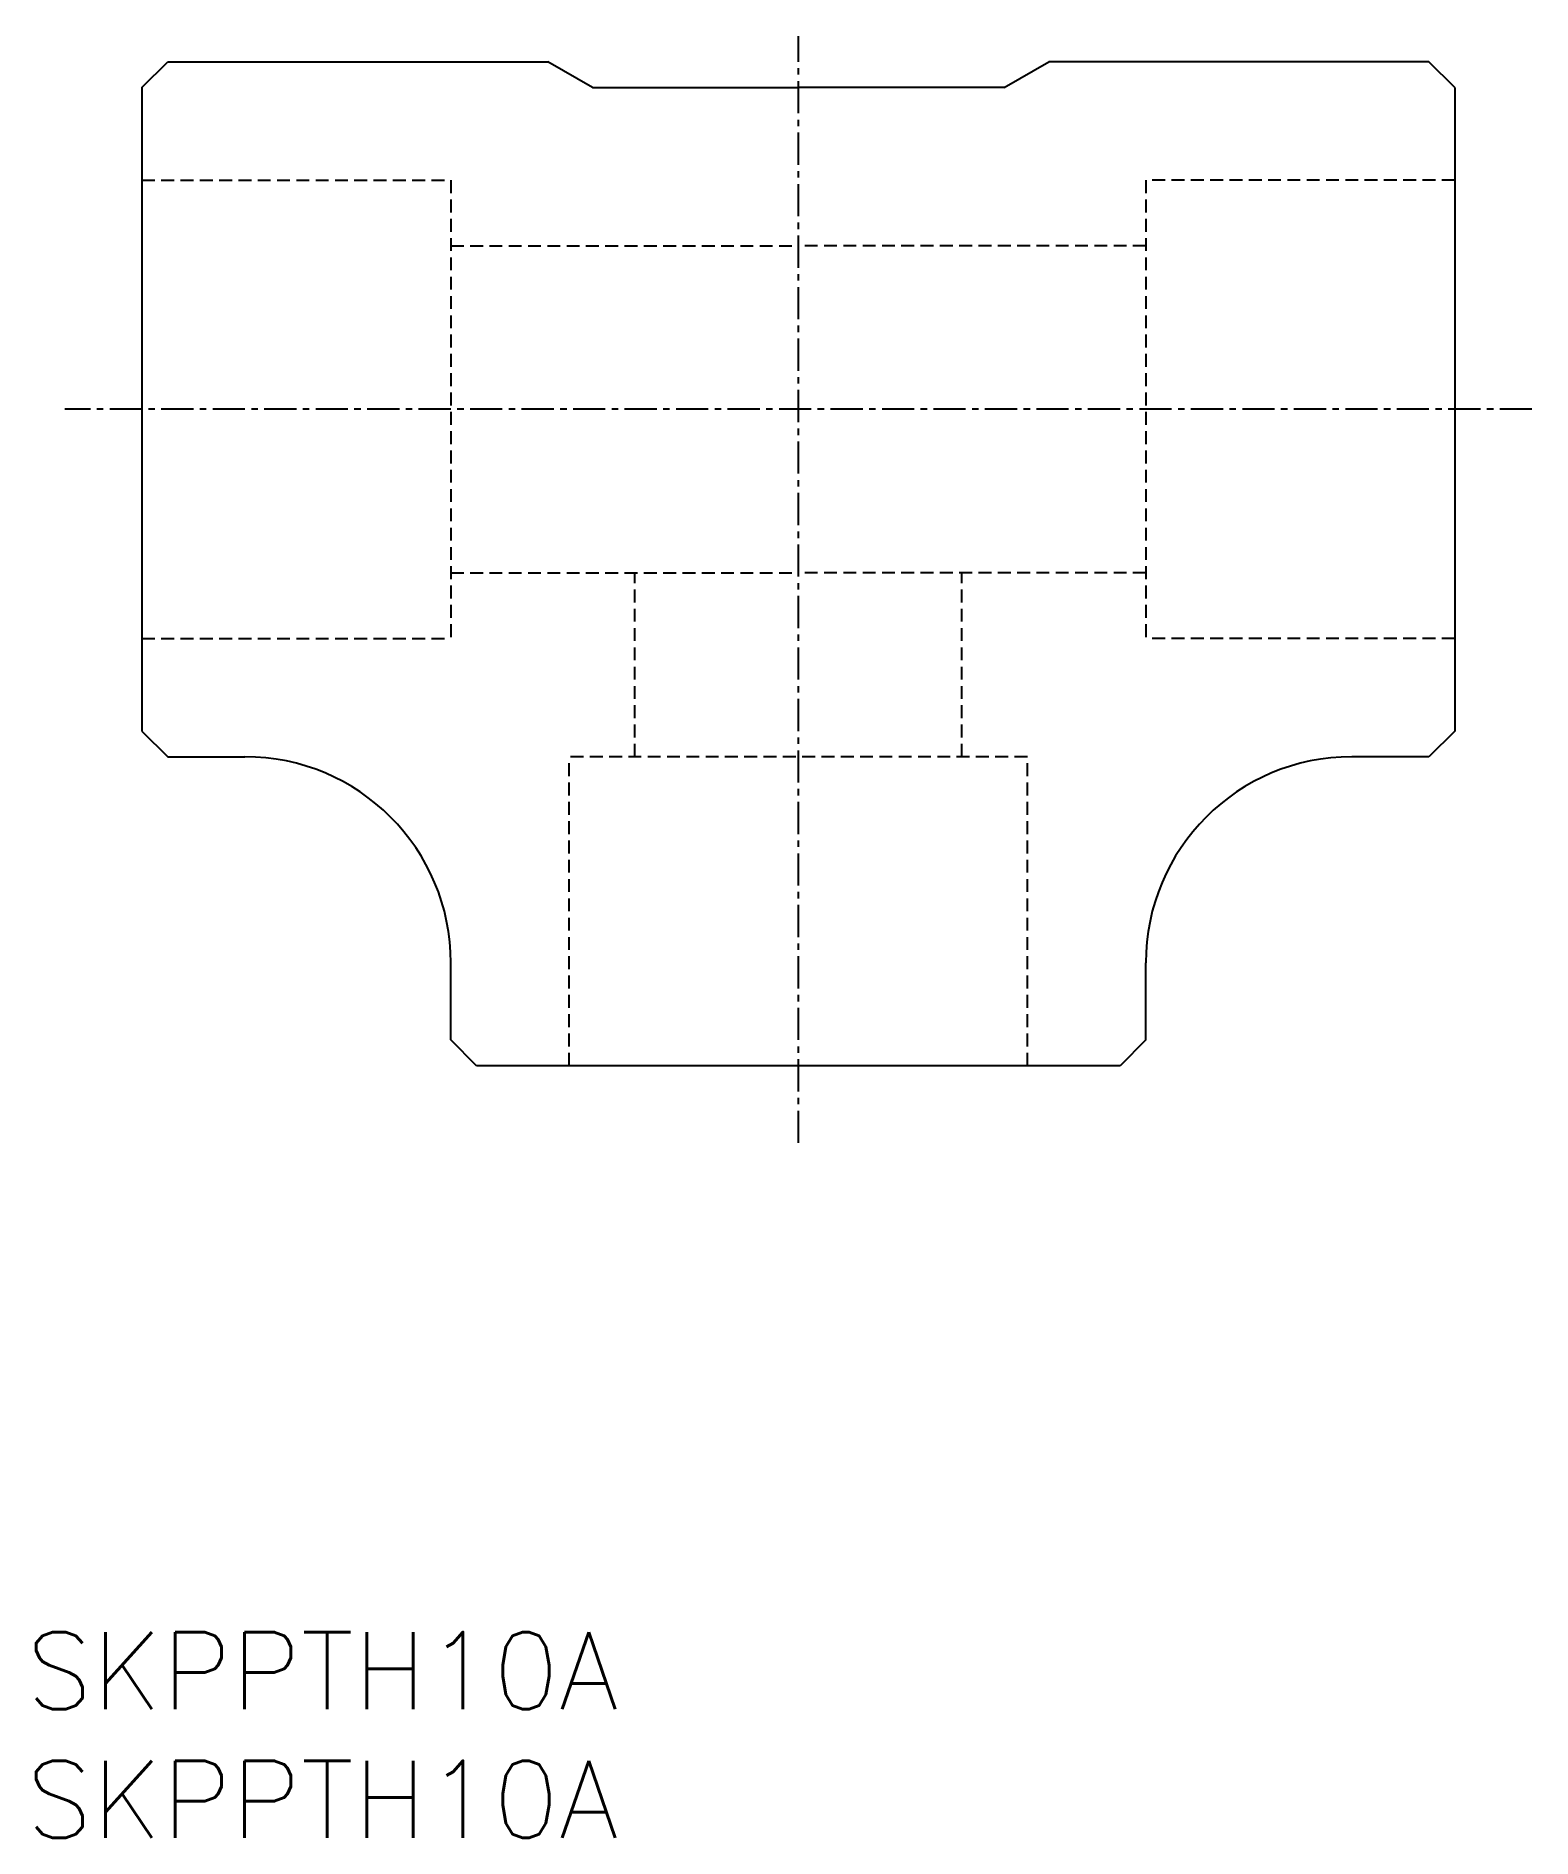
# Model space of a CAD drawing. Extents: x 0.4 to 58.5, y 0 to 70.
import ezdxf

# ---------------------------------------------------------------- set-up
doc = ezdxf.new("R2010")
doc.units = 0
doc.linetypes.add('CENTER', pattern=[2, 1.25, -0.25, 0.25, -0.25])
doc.linetypes.add('DASHED', pattern=[0.75, 0.5, -0.25])
doc.layers.get('0').update_dxf_attribs({"linetype": 'CONTINUOUS'})
doc.layers.add('CENTER', color=1, linetype='CENTER')
doc.styles.get("Standard").update_dxf_attribs({"font": 'txt.shx'})

# ---------------------------------------------------------------- blocks, each defined once
blk = doc.blocks.new('*U6')
at = {"color": 7, "linetype": 'CONTINUOUS'}
blk.add_text('SKPPTH10A', height=3, dxfattribs=at).set_placement((0, 0))
blk = doc.blocks.new('*U7')
at = {"color": 7, "linetype": 'CONTINUOUS'}
blk.add_text('SKPPTH10A', height=3, dxfattribs=at).set_placement((0, 5))

msp = doc.modelspace()

# ---------------------------------------------------------------- linework, layer by layer
at = {"color": 7, "linetype": 'CONTINUOUS'}
for p, q in [((4.5, 68), (5.5, 69)), ((5.5, 69), (20.268, 69)), ((22, 68), (20.268, 69)), ((38, 68), (39.732, 69)), ((54.5, 69), (39.732, 69)), ((55.5, 68), (54.5, 69)), ((4.5, 68), (4.5, 43)), ((22, 68), (30, 68)), ((38, 68), (30, 68)), ((55.5, 68), (55.5, 43)), ((4.5, 43), (5.5, 42)), ((55.5, 43), (54.5, 42)), ((5.5, 42), (8.5, 42)), ((54.5, 42), (51.5, 42)), ((16.5, 31), (16.5, 34)), ((43.5, 31), (43.5, 34)), ((17.5, 30), (16.5, 31)), ((43.5, 31), (42.5, 30)), ((42.5, 30), (17.5, 30))]:
    msp.add_line(p, q, dxfattribs=at)
at = {"color": 3, "linetype": 'DASHED'}
for p, q in [((4.5, 64.4), (16.5, 64.4)), ((16.5, 64.4), (16.5, 46.6)), ((55.5, 64.4), (43.5, 64.4)), ((43.5, 64.4), (43.5, 46.6)), ((16.5, 61.85), (30, 61.85)), ((43.5, 61.85), (30, 61.85)), ((16.5, 49.15), (30, 49.15)), ((23.65, 42), (23.65, 49.15)), ((43.5, 49.15), (30, 49.15)), ((36.35, 42), (36.35, 49.15)), ((4.5, 46.6), (16.5, 46.6)), ((55.5, 46.6), (43.5, 46.6)), ((21.1, 30), (21.1, 42)), ((38.9, 42), (21.1, 42)), ((38.9, 30), (38.9, 42))]:
    msp.add_line(p, q, dxfattribs=at)
at = {"color": 7, "linetype": 'CONTINUOUS'}
for centre, start, end in [((8.5, 34), 0, 90), ((51.5, 34), 90, 180)]:
    msp.add_arc(centre, 8, start, end, dxfattribs=at)
at = {"layer": 'CENTER', "color": 1, "linetype": 'CENTER'}
for p, q in [((30, 27), (30, 70)), ((58.5, 55.5), (1.5, 55.5))]:
    msp.add_line(p, q, dxfattribs=at)

# ---------------------------------------------------------------- block references
at = {"color": 7, "linetype": 'CONTINUOUS'}
for name in ['*U7', '*U6']:
    msp.add_blockref(name, (0, 0), dxfattribs=at)

doc.saveas('drawing.dxf')
